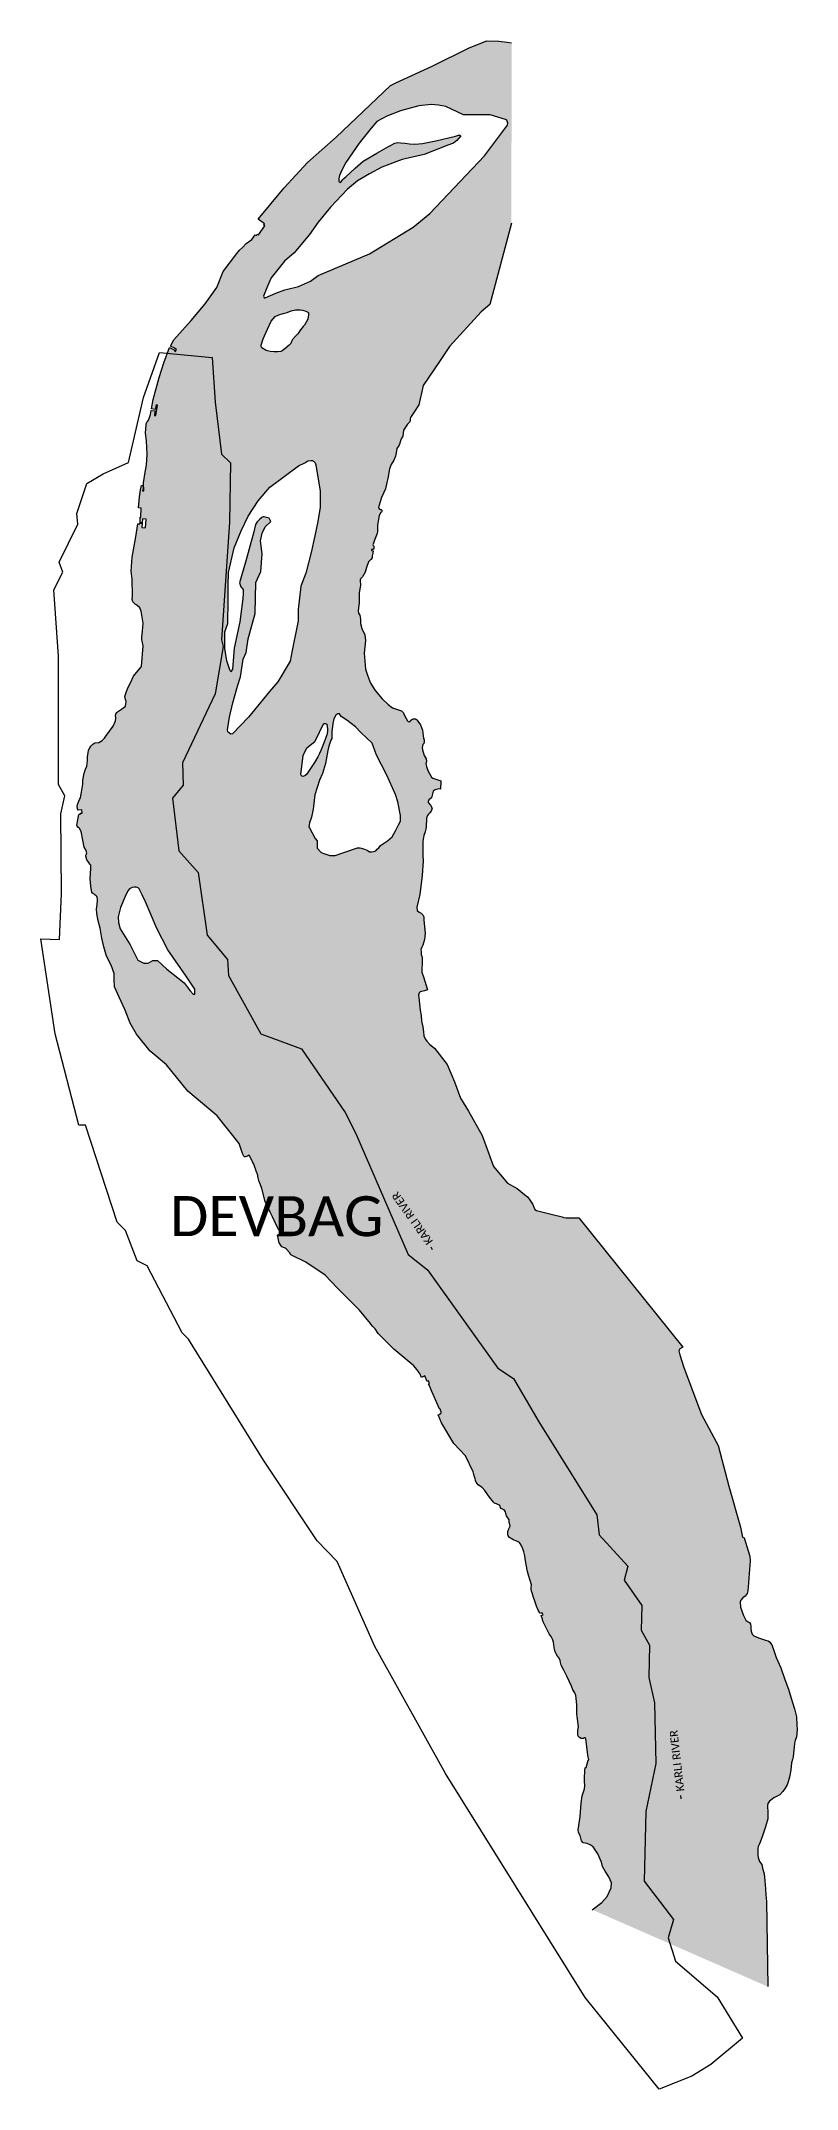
# Model space of a CAD drawing. Header units: metres. Extents: x 338314 to 340205, y 1765587 to 1770706.
import ezdxf

# ---------------------------------------------------------------- set-up
doc = ezdxf.new("R2010")
doc.units = ezdxf.units.M
doc.header["$MEASUREMENT"] = 0
for name, color, linetype in [('ARROW', 7, 'Continuous'), ('RIVER', 4, 'Continuous'), ('RIVER TEXT', 7, 'Continuous'), ('village', 3, 'Continuous'), ('VILLAGE NAME', 250, 'Continuous')]:
    doc.layers.add(name, color=color, linetype=linetype)
doc.styles.get("Standard").update_dxf_attribs({"font": 'simplex.shx'})
doc.dimstyles.get("Standard").update_dxf_attribs({"dimtxt": 0.18, "dimasz": 0.18, "dimexe": 0.18, "dimexo": 0.0625, "dimgap": 0.09, "dimtad": 0, "dimtih": 1, "dimtoh": 1, "dimdec": 4, "dimzin": 0, "dimdsep": 46, "dimtxsty": 'Standard', "dimcen": 0.09, "dimadec": 0, "dimazin": 0, "dimtfac": 1, "dimtdec": 4, "dimtofl": 0, "dimtmove": 0, "dimatfit": 3, "dimfxl": 1, "dimtolj": 1, "dimtzin": 0, "dimarcsym": 0})

msp = doc.modelspace()

# ---------------------------------------------------------------- hatches: boundary and pattern name
at = {"layer": 'RIVER'}
h = msp.add_hatch(dxfattribs=at)
h.set_pattern_fill('DASH', color=256, scale=40)
h.paths.add_polyline_path([(339258.7, 1768314.8), (339258.4, 1768321.4), (339259.6, 1768326.5), (339262.7, 1768329), (339273.4, 1768332.1), (339280.8, 1768334.3), (339270.5, 1768367.2), (339266.9, 1768378.3), (339266.5, 1768381.4), (339267.4, 1768405.8), (339267.4, 1768408.4), (339267, 1768416.1), (339265.1, 1768422.7), (339264.7, 1768430.3), (339264.4, 1768435), (339266.5, 1768441), (339269, 1768445.7), (339273.2, 1768459.9), (339274.9, 1768476.4), (339271.8, 1768508.1), (339271.7, 1768517.1), (339269.4, 1768521.5), (339265.1, 1768525.6), (339259.9, 1768528.2), (339254.7, 1768533), (339254.1, 1768541.4), (339261.4, 1768572.8), (339267.5, 1768620), (339269.7, 1768657.2), (339269, 1768670.8), (339269, 1768705.5), (339271.4, 1768720.5), (339275.1, 1768729.1), (339277, 1768741.1), (339278.5, 1768763.2), (339280.5, 1768770.5), (339283.2, 1768773.7), (339286.5, 1768776.4), (339289.9, 1768781.3), (339292.3, 1768788.2), (339288.6, 1768796), (339282.1, 1768802.9), (339282.1, 1768804.8), (339283.9, 1768809.7), (339287.5, 1768811.8), (339290.5, 1768814.6), (339294.9, 1768831.2), (339299.8, 1768834.2), (339305.6, 1768836.1), (339309.5, 1768836.4), (339313.6, 1768835.8), (339313.7, 1768856.8), (339293.9, 1768863.8), (339290.3, 1768866), (339286.7, 1768873.2), (339281.7, 1768883), (339278.2, 1768892.4), (339276.4, 1768899.3), (339277.9, 1768905.5), (339277.3, 1768911.7), (339272.1, 1768919.8), (339267.9, 1768934.1), (339267.6, 1768939.7), (339268.5, 1768946.2), (339271.8, 1768950), (339272.3, 1768954.2), (339272.2, 1768959.1), (339270.9, 1768963.8), (339268.4, 1768983.2), (339263.1, 1768996.9), (339256.7, 1769005.7), (339255.1, 1769008.3), (339252.8, 1769010.2), (339250.3, 1769011.7), (339247.5, 1769011.7), (339245, 1769011.5), (339241.7, 1769009.7), (339238.5, 1769007.2), (339236.9, 1769004.7), (339234.7, 1769004.5), (339232.1, 1769005.4), (339230.4, 1769007), (339222.7, 1769021.7), (339220.4, 1769026.7), (339215.8, 1769031.5), (339208.3, 1769034.4), (339193.4, 1769039.5), (339182.2, 1769047.2), (339167, 1769061.7), (339149.5, 1769082.8), (339138.1, 1769101), (339130.7, 1769120.9), (339125.9, 1769136.3), (339122.5, 1769175.9), (339126, 1769207.3), (339123.9, 1769221.8), (339116.9, 1769237.8), (339113.5, 1769250), (339113.5, 1769260.3), (339112.7, 1769265.6), (339111.4, 1769270.7), (339108.5, 1769276), (339107, 1769282), (339110, 1769302.8), (339109.8, 1769326.3), (339112.4, 1769341.1), (339113.3, 1769346.2), (339113.5, 1769350.3), (339112.5, 1769353.3), (339111.9, 1769358.8), (339113.2, 1769361.6), (339118.5, 1769366.4), (339125.1, 1769378.1), (339128.2, 1769389.8), (339133.5, 1769404), (339139.4, 1769410.3), (339142, 1769414.3), (339142.5, 1769418.9), (339144.3, 1769425.7), (339144.9, 1769431.9), (339140.5, 1769432.5), (339140.8, 1769435.2), (339145.8, 1769434.7), (339146.8, 1769437.9), (339146.9, 1769441.7), (339146.2, 1769443.6), (339143.9, 1769446), (339144.5, 1769448.7), (339148.2, 1769458), (339153.1, 1769470.8), (339155.1, 1769475.8), (339155.6, 1769479.6), (339155.4, 1769483.3), (339155.4, 1769496.2), (339159.6, 1769520), (339163.6, 1769527.1), (339165.7, 1769528.5), (339166.5, 1769530.2), (339166.9, 1769531.7), (339166.6, 1769533.4), (339165.1, 1769534.9), (339160.9, 1769535.5), (339158.2, 1769539.4), (339158.7, 1769543.4), (339165.7, 1769565.2), (339175.8, 1769586.9), (339178.9, 1769602.6), (339181.5, 1769612.3), (339185.3, 1769636.6), (339189.9, 1769647.7), (339196.9, 1769658.5), (339200.7, 1769668), (339202.4, 1769676.7), (339204.3, 1769687.6), (339209.5, 1769695.8), (339215.1, 1769712), (339218.6, 1769718.6), (339220.8, 1769733.2), (339224.1, 1769738.4), (339230.6, 1769748.2), (339234.2, 1769751.7), (339236.4, 1769754), (339237.2, 1769757.9), (339237.2, 1769764.3), (339239.5, 1769767.7), (339247.8, 1769780.1), (339259.4, 1769796.6), (339270.2, 1769844.7), (339310.7, 1769905.2), (339335.6, 1769942.1), (339414.6, 1770028.9), (339436.6, 1770047.4), (339490.4, 1770251), (339491.1, 1770701.6), (339480.2, 1770703.1), (339458.9, 1770705.4), (339428.7, 1770706.2), (339385, 1770689.3), (339292, 1770643.3), (339201.2, 1770601.7), (339188, 1770595), (339052.4, 1770465.6), (338980.6, 1770402.5), (338922.6, 1770339.2), (338857.5, 1770260.6), (338872.8, 1770249.4), (338870.8, 1770246.3), (338873.6, 1770244), (338858.5, 1770221.3), (338855, 1770223.3), (338853.2, 1770220), (338849.9, 1770221.8), (338841.1, 1770210), (338827.7, 1770200), (338817.9, 1770190.3), (338810.6, 1770182.9), (338804.2, 1770174.9), (338770.1, 1770129.5), (338754.2, 1770090.2), (338725.2, 1770048.7), (338689.8, 1770007.2), (338646.7, 1769959), (338638.3, 1769943.6), (338649.3, 1769937.9), (338649, 1769937.2), (338653.1, 1769935), (338650.4, 1769929.8), (338648.2, 1769930.9), (338649, 1769932.9), (338635.3, 1769940.3), (338621.1, 1769901.6), (338609.5, 1769864.6), (338594.6, 1769809.6), (338590.6, 1769786.3), (338600.2, 1769785.1), (338602.2, 1769796.4), (338605.8, 1769795.8), (338601.6, 1769769.7), (338598, 1769769.9), (338598.5, 1769773.6), (338599.7, 1769781.6), (338589.9, 1769782.7), (338588.3, 1769772.4), (338585.7, 1769764.9), (338583.2, 1769758.7), (338580.4, 1769754.7), (338579.1, 1769753.2), (338578, 1769751.2), (338577.7, 1769749.1), (338577.7, 1769746.8), (338576, 1769725.8), (338577.8, 1769707), (338579.8, 1769673.4), (338577.8, 1769645.5), (338575, 1769628.5), (338570.8, 1769601.3), (338571.4, 1769581.7), (338568.2, 1769581.4), (338568, 1769583), (338569.6, 1769583.2), (338569.4, 1769595), (338565.9, 1769594.9), (338562.8, 1769584.1), (338560.9, 1769566.4), (338558.4, 1769538.8), (338564.7, 1769538.7), (338564.1, 1769516.1), (338562.4, 1769516.1), (338562, 1769501.9), (338567.2, 1769501.4), (338568, 1769511.4), (338576.9, 1769510.7), (338575.3, 1769489.6), (338566.2, 1769490.4), (338567, 1769500.6), (338561.7, 1769501), (338561.6, 1769499.2), (338556.8, 1769499.2), (338551.4, 1769467), (338542.4, 1769415.8), (338539.6, 1769380.8), (338542, 1769360.6), (338543.5, 1769319), (338542.2, 1769310.1), (338544, 1769303.9), (338550.4, 1769297.6), (338552.1, 1769296.4), (338554.9, 1769295.2), (338561.6, 1769289.2), (338564.9, 1769281.2), (338569.7, 1769250.9), (338567.8, 1769230.7), (338566.1, 1769215.6), (338566.1, 1769209.2), (338567, 1769205.7), (338569.4, 1769194.6), (338565.3, 1769142.8), (338545.3, 1769118.8), (338538.3, 1769101.8), (338531.4, 1769088.9), (338526.7, 1769074.9), (338525.5, 1769072.2), (338524.3, 1769067.3), (338525.2, 1769059.9), (338527, 1769055), (338526.4, 1769048.5), (338524.5, 1769042.6), (338516, 1769035.9), (338506, 1769029.4), (338503.6, 1769027.5), (338501.1, 1769023.5), (338500.6, 1769020.2), (338501.4, 1769014.3), (338500.8, 1769006.8), (338494.6, 1768993.8), (338476.6, 1768968.3), (338472.9, 1768963.2), (338467, 1768957.8), (338459, 1768953), (338449, 1768951.4), (338443.8, 1768948.4), (338439.2, 1768943.8), (338436.1, 1768939.6), (338433.5, 1768933.3), (338431.9, 1768926.5), (338430.9, 1768917.2), (338430.9, 1768906.4), (338429, 1768893.4), (338425.5, 1768886.2), (338421.9, 1768875.7), (338418.9, 1768858.5), (338418.9, 1768848.6), (338415.7, 1768828.3), (338414.3, 1768819.6), (338412.8, 1768814.1), (338410.9, 1768810.1), (338405.9, 1768798), (338404.6, 1768791.6), (338405.5, 1768787.3), (338406.3, 1768783.5), (338416.3, 1768784.5), (338417.1, 1768776.1), (338412.6, 1768775.8), (338412.8, 1768773.2), (338408.8, 1768773), (338408.2, 1768768.4), (338406.1, 1768759.3), (338404.1, 1768745.9), (338405, 1768743.2), (338406.6, 1768741.1), (338410.6, 1768737.5), (338414.5, 1768730), (338418.8, 1768708.4), (338422.4, 1768691.2), (338426.1, 1768684.5), (338428.1, 1768679.6), (338429.3, 1768676.4), (338428.3, 1768674.3), (338427, 1768672.7), (338426.4, 1768670.8), (338426.3, 1768668.6), (338429.1, 1768659.5), (338434.3, 1768652.3), (338436.8, 1768648.3), (338438.7, 1768645.6), (338439.2, 1768642), (338439.1, 1768637.3), (338437.6, 1768611.5), (338439.1, 1768593.7), (338440.8, 1768582.3), (338441.5, 1768578.8), (338443.2, 1768576.4), (338446.4, 1768574), (338450, 1768571.2), (338454, 1768568.3), (338455, 1768564.9), (338455.7, 1768561.7), (338455.6, 1768557), (338454.9, 1768547.4), (338453.1, 1768536.1), (338453.6, 1768525.9), (338456.3, 1768510.1), (338461.9, 1768488.7), (338466.2, 1768463.2), (338471.1, 1768441.6), (338478.2, 1768418.3), (338489.4, 1768395.9), (338497.2, 1768374.9), (338497.5, 1768359.8), (338498.4, 1768341.9), (338509.6, 1768316), (338524.6, 1768283.4), (338536.9, 1768251), (338553.2, 1768223.6), (338587.6, 1768180.7), (338627.9, 1768146.5), (338681.3, 1768081.2), (338755.1, 1768019.6), (338809.4, 1767950.2), (338818.4, 1767925.6), (338821.2, 1767918.7), (338823, 1767917.2), (338824.1, 1767917), (338825.1, 1767917.2), (338830.6, 1767918.5), (338834.7, 1767921), (338840.7, 1767910), (338843.4, 1767904.4), (338845.4, 1767900.2), (338847.1, 1767896), (338848.1, 1767893.2), (338849.1, 1767890.7), (338851.4, 1767884.6), (338853.5, 1767878.9), (338854.6, 1767875.3), (338856.1, 1767870.5), (338856.6, 1767868.3), (338857.4, 1767864.7), (338858.7, 1767857.8), (338859.6, 1767854.8), (338860.3, 1767853.2), (338866.3, 1767837.8), (338874.9, 1767805.5), (338888.1, 1767776.8), (338893, 1767766.6), (338905.3, 1767739.9), (338909.1, 1767733.3), (338912.4, 1767730.7), (338912.6, 1767726.4), (338905.6, 1767720.8), (338910.1, 1767701.8), (338916.5, 1767691.7), (338924.5, 1767689.1), (338927.2, 1767687.2), (338935.7, 1767677.5), (338939.2, 1767671.7), (338976.7, 1767653.4), (339024.8, 1767621.1), (339055, 1767589.1), (339110.9, 1767533.5), (339139.7, 1767498.2), (339144, 1767493.1), (339149.5, 1767486.9), (339157.4, 1767475.7), (339196.5, 1767435.8), (339246.3, 1767394.9), (339253.8, 1767385.7), (339261.4, 1767375.4), (339266.1, 1767365.2), (339273.8, 1767369.2), (339280, 1767355.7), (339282.8, 1767356.8), (339286, 1767349.7), (339283.5, 1767348.3), (339286.3, 1767342.7), (339291.8, 1767330.5), (339310.7, 1767287.1), (339311.9, 1767287.5), (339315.8, 1767276.8), (339312.5, 1767275.6), (339313, 1767273.9), (339307.5, 1767272.1), (339315.3, 1767252.3), (339346.7, 1767200.7), (339376, 1767169.6), (339394.8, 1767129.6), (339396.8, 1767123.2), (339398.5, 1767116.9), (339399.7, 1767112.6), (339400.8, 1767107.9), (339402.2, 1767103.5), (339404.5, 1767100), (339407.3, 1767097.1), (339410.9, 1767094.5), (339417.5, 1767090.2), (339424.3, 1767082.8), (339431.4, 1767071.9), (339438.4, 1767062.7), (339442.3, 1767058), (339445.9, 1767053.9), (339447.8, 1767051.1), (339450.1, 1767050), (339452.9, 1767049.5), (339456.7, 1767047.9), (339460.9, 1767046.5), (339462.6, 1767043.8), (339463.6, 1767040.6), (339464.2, 1767037.9), (339466.2, 1767036.7), (339471.7, 1767034.6), (339474.3, 1767032.3), (339475.7, 1767029.7), (339476.3, 1767025.1), (339478.2, 1767019.5), (339481.8, 1767014.7), (339484.7, 1767009.2), (339485.1, 1767003.9), (339486.2, 1766998.1), (339487, 1766993.8), (339483.8, 1766987.1), (339481.4, 1766980.7), (339481.6, 1766973.8), (339482.5, 1766969.8), (339485.6, 1766965.8), (339488.4, 1766963.7), (339491.3, 1766961.8), (339495.2, 1766959.8), (339504.1, 1766956.1), (339510.8, 1766952.9), (339514.6, 1766946.2), (339518.9, 1766937.3), (339521.9, 1766929.5), (339523.8, 1766919.7), (339524.9, 1766912.1), (339527, 1766898.3), (339530.7, 1766880.4), (339533, 1766871), (339537, 1766857.7), (339540.9, 1766846), (339539.7, 1766842), (339539.5, 1766836.8), (339540.3, 1766831), (339542.2, 1766827.5), (339545.3, 1766815.3), (339549.1, 1766806.1), (339553.3, 1766793.5), (339557.5, 1766783.5), (339562.6, 1766775.5), (339567.3, 1766777.4), (339569.6, 1766772), (339567.2, 1766771.2), (339564.5, 1766770.2), (339568.1, 1766761.1), (339568.1, 1766759.6), (339569.5, 1766754.6), (339576.4, 1766741.5), (339585.2, 1766724.7), (339590.3, 1766718.2), (339593.6, 1766711.5), (339595.9, 1766703.9), (339597.4, 1766690.7), (339598.3, 1766685.2), (339599.9, 1766679.8), (339602.3, 1766674.5), (339605.8, 1766669.1), (339610, 1766663.7), (339612.4, 1766658.3), (339613, 1766653.2), (339615.2, 1766645.9), (339622.1, 1766631.9), (339628.7, 1766618.8), (339640.4, 1766593.4), (339643.9, 1766584.9), (339649.1, 1766576.9), (339651.5, 1766570.8), (339652.7, 1766563.5), (339653.7, 1766546.7), (339654.3, 1766524.4), (339655.1, 1766517.8), (339658, 1766491.9), (339657.8, 1766487.6), (339656.9, 1766483.7), (339656.2, 1766476), (339656.2, 1766473), (339657.7, 1766469.2), (339660.6, 1766465.7), (339664.8, 1766463.3), (339671.6, 1766463.1), (339673, 1766464.7), (339675.5, 1766464.7), (339676.8, 1766463.3), (339681.5, 1766421.2), (339683.9, 1766409.7), (339682, 1766408.7), (339677.2, 1766390.2), (339674.5, 1766389.4), (339674.1, 1766383.8), (339673.3, 1766362.2), (339673.6, 1766357.3), (339674.3, 1766344.9), (339673.4, 1766337), (339671.5, 1766331.8), (339669.5, 1766327.4), (339667, 1766319.3), (339665.3, 1766301.1), (339662.6, 1766268.1), (339658.7, 1766245.8), (339657.1, 1766234.6), (339658.6, 1766227.9), (339662.2, 1766220.9), (339665.9, 1766207.3), (339670.3, 1766202.6), (339674.5, 1766201.4), (339679.9, 1766200.4), (339687, 1766197.6), (339695.3, 1766191.8), (339706.4, 1766174.8), (339715.8, 1766153.6), (339718.5, 1766143.3), (339724.9, 1766131.6), (339733.8, 1766117.3), (339740.9, 1766102.5), (339739.8, 1766090), (339729.5, 1766068.3), (339716.7, 1766053.2), (339692.8, 1766035), (340131.5, 1765842.8), (340127.9, 1766055.4), (340126.5, 1766072.2), (340125.9, 1766087.3), (340124.2, 1766106.9), (340122.8, 1766124.6), (340118.3, 1766138.6), (340116.2, 1766147.9), (340111.1, 1766155.4), (340107.5, 1766165.5), (340107, 1766171.7), (340106.5, 1766179.5), (340106.8, 1766188.1), (340107.5, 1766193.1), (340111, 1766199.9), (340117.8, 1766217.5), (340125.4, 1766242.3), (340131.7, 1766262.6), (340131.6, 1766278.4), (340131.1, 1766294.9), (340131.9, 1766300.3), (340135.5, 1766306), (340142.3, 1766311.4), (340146.7, 1766314.9), (340161.3, 1766322.4), (340168.9, 1766330.3), (340175.1, 1766338.7), (340180.3, 1766347.3), (340182.3, 1766354.3), (340185.5, 1766366.5), (340188.9, 1766384), (340190.6, 1766402.4), (340192.9, 1766410.7), (340194.7, 1766416.9), (340196.1, 1766426.4), (340197.4, 1766441.1), (340198.1, 1766451), (340199.7, 1766458.2), (340202.9, 1766467.5), (340204.3, 1766474.9), (340204.7, 1766485.4), (340204.1, 1766497.3), (340203.5, 1766517.5), (340198.6, 1766537.2), (340192.5, 1766555.7), (340183.4, 1766586.3), (340174.4, 1766610.2), (340163.7, 1766640), (340152.7, 1766665.5), (340146.8, 1766683.3), (340142, 1766697.5), (340136, 1766704.9), (340132.1, 1766706.8), (340125.7, 1766708.5), (340115.8, 1766711.9), (340108.3, 1766714.3), (340096.9, 1766719.5), (340092.3, 1766724.2), (340089.6, 1766730.9), (340089, 1766737.5), (340089.3, 1766743.4), (340087.9, 1766749.2), (340085.5, 1766753), (340080.7, 1766755.8), (340076.2, 1766758.9), (340070.5, 1766770.5), (340063.6, 1766791.5), (340062.3, 1766805), (340064.4, 1766808.9), (340069.2, 1766814.6), (340075.3, 1766819.1), (340079.8, 1766825.7), (340081.7, 1766832.2), (340083, 1766851.7), (340084.8, 1766875.3), (340086.1, 1766885.4), (340087, 1766895.6), (340087.8, 1766907.4), (340086.8, 1766918.8), (340079.1, 1766942.9), (340072.1, 1766964.2), (340068.5, 1766966.6), (340062.9, 1766991.3), (340034.4, 1767093.9), (340007.3, 1767195.5), (339966.1, 1767272.6), (339921.9, 1767390.7), (339911.2, 1767421.6), (339909.1, 1767431.8), (339912, 1767437), (339919.2, 1767441.3), (339659.1, 1767764.2), (339627.4, 1767764.5), (339621.4, 1767765.3), (339617.6, 1767766.7), (339614.1, 1767767.8), (339596.4, 1767771.8), (339563.6, 1767780.5), (339553.6, 1767782.7), (339549.2, 1767785.3), (339546.8, 1767791.3), (339544, 1767797.6), (339536, 1767810.3), (339530.5, 1767816.8), (339523.4, 1767823), (339513.9, 1767830), (339504.7, 1767837.7), (339480.7, 1767851.1), (339445.7, 1767892.8), (339417.2, 1767970.3), (339383.2, 1768030.9), (339363.4, 1768063.3), (339347.9, 1768104.7), (339329.9, 1768147.7), (339298.3, 1768188.6), (339286.8, 1768197.7), (339279.2, 1768206.4), (339274.9, 1768212), (339271.8, 1768219.1), (339270.3, 1768229), (339268.9, 1768242), (339266.1, 1768256.4), (339264.9, 1768270.4), (339262.7, 1768283.8)])
h.paths.add_polyline_path([(339050, 1768669.8), (339036.4, 1768669.8), (339023.7, 1768674.3), (339015, 1768677.3), (339004.7, 1768688.5), (339004.7, 1768706.8), (339000.1, 1768713), (338985.8, 1768739.2), (338984.4, 1768741.6), (338985.8, 1768752.2), (338990.8, 1768765.9), (338994.8, 1768785.9), (338998.9, 1768821.7), (339010.8, 1768858.8), (339017.9, 1768874.9), (339026, 1768900.5), (339031.2, 1768932.7), (339034.3, 1768943.6), (339038.6, 1768958.6), (339041.1, 1768962.7), (339041.1, 1768967.7), (339041.1, 1768979.5), (339044.4, 1768999.7), (339046.9, 1769011.7), (339051.2, 1769021.3), (339056.3, 1769024), (339060.4, 1769024), (339064.6, 1769017.3), (339079.3, 1769008.4), (339100.5, 1768991.9), (339114.3, 1768978), (339142.7, 1768950.8), (339153.1, 1768920.8), (339178, 1768872.7), (339200.9, 1768822.3), (339206.5, 1768803.9), (339213, 1768770.5), (339213, 1768756.1), (339208, 1768747.1), (339200.7, 1768731.7), (339192.1, 1768716.4), (339180.5, 1768707.1), (339163.5, 1768695.1), (339158.9, 1768689.5), (339155.1, 1768685.6), (339151.7, 1768682.1), (339146.4, 1768680.5), (339140.5, 1768679.4), (339135.4, 1768679.4), (339129.7, 1768683.5), (339120.8, 1768686.9), (339111.1, 1768689), (339105.8, 1768689), (339095.9, 1768685.7), (339083.6, 1768681.6), (339066.9, 1768675.8)], flags=16)
h.paths.add_polyline_path([(338698.8, 1768323.9), (338695.2, 1768323.9), (338687.7, 1768332.1), (338672.2, 1768351.8), (338656.8, 1768364.2), (338628.6, 1768385.9), (338605.9, 1768407.6), (338593.6, 1768407.6), (338582.3, 1768401.4), (338571.4, 1768401.4), (338556.4, 1768408.6), (338537.1, 1768446.9), (338512.1, 1768486.5), (338508.3, 1768502.9), (338507.4, 1768516.9), (338512.8, 1768540.3), (338524.4, 1768567.5), (338531.8, 1768581.8), (338535.4, 1768586.6), (338538.7, 1768588.8), (338541.9, 1768590.1), (338548.2, 1768591.2), (338552.6, 1768590.8), (338556.9, 1768589.7), (338560, 1768586.9), (338567.3, 1768572.2), (338575.7, 1768554.3), (338603.7, 1768487.4), (338631.3, 1768434.6), (338677.4, 1768368.3), (338698.8, 1768336.4)], flags=16)
h.paths.add_polyline_path([(338971.2, 1768868.1), (338968.7, 1768867.7), (338965.8, 1768869.5), (338963.9, 1768872.5), (338970.1, 1768919.9), (338978.9, 1768939.6), (338999.2, 1768955.4), (339007.8, 1768972.4), (339014.4, 1768985.7), (339019.8, 1768997.1), (339021.7, 1768999.9), (339026.5, 1769000), (339028.7, 1768998.1), (339030, 1768992.4), (339030.4, 1768986.5), (339030.3, 1768980.4), (339028.7, 1768971.4), (339022.5, 1768953.6), (339014, 1768932.7), (339010.2, 1768923.3), (339006.7, 1768916.5), (338997.9, 1768902.5), (338978.3, 1768872.7), (338974.9, 1768869.8)], flags=16)
h.paths.add_polyline_path([(338793.2, 1768973.9), (338789, 1768973.2), (338785.7, 1768975.9), (338781.7, 1768979.2), (338780.3, 1768984), (338785.4, 1769016.1), (338793.6, 1769051.6), (338805.4, 1769093.4), (338813.1, 1769116.7), (338819.4, 1769161.2), (338827.2, 1769177.7), (338832.4, 1769211.6), (338850, 1769275.3), (338851.3, 1769352.3), (338864.1, 1769380.3), (338866.9, 1769424.4), (338863, 1769456.5), (338867.4, 1769475.9), (338875, 1769491.4), (338888.6, 1769505), (338884.7, 1769513), (338877.9, 1769515.2), (338872.6, 1769516.3), (338869.5, 1769516.5), (338866.4, 1769515.2), (338861.1, 1769510.5), (338855.2, 1769504.1), (338850.4, 1769497.2), (338846.4, 1769479.1), (338835, 1769436.3), (338827.7, 1769409.5), (338814.2, 1769363.2), (338810.5, 1769351.8), (338814.2, 1769341.5), (338819.7, 1769334.8), (338819.7, 1769326), (338819, 1769312.5), (338811.6, 1769254.2), (338797.1, 1769188.3), (338792.8, 1769135.9), (338789.1, 1769129.4), (338786.7, 1769134.4), (338778.6, 1769156.4), (338773.6, 1769187.7), (338773.6, 1769202.5), (338773.8, 1769229.3), (338781.7, 1769250), (338781.7, 1769263.8), (338782.3, 1769295.4), (338782.3, 1769343.5), (338783.2, 1769377.8), (338797.6, 1769439.2), (338814.9, 1769482), (338832.4, 1769518), (338857.1, 1769556.9), (338886.1, 1769591.1), (338958.4, 1769644.1), (338974.4, 1769651.5), (338981.9, 1769656.4), (338988.6, 1769657.8), (338992.4, 1769657.4), (338995.8, 1769655.9), (338999.7, 1769651.7), (339001.9, 1769646.8), (339012.6, 1769580.8), (339012.6, 1769541.1), (339006.3, 1769505.4), (338999.2, 1769469), (338989.5, 1769427.8), (338976.8, 1769375.7), (338963.9, 1769343.3), (338957.2, 1769285), (338957.2, 1769256.5), (338942.5, 1769182.8), (338937, 1769155.6), (338906.8, 1769104.4), (338885.8, 1769080.3), (338833.5, 1769016.1)], flags=16)
h.paths.add_polyline_path([(338905.4, 1769929.1), (338897, 1769929.1), (338887, 1769930.3), (338877.4, 1769932.7), (338866.7, 1769939), (338864.9, 1769942.5), (338864.4, 1769945.9), (338869.5, 1769961.3), (338880.4, 1769985.7), (338890.2, 1770006.1), (338899.6, 1770017.8), (338909.3, 1770021.8), (338919.6, 1770025), (338929.5, 1770027.3), (338939.7, 1770031.4), (338950.9, 1770034), (338962.1, 1770034), (338968.3, 1770033.3), (338974.1, 1770031.8), (338978.2, 1770030.3), (338981.7, 1770028.5), (338983, 1770026.3), (338983, 1770021.7), (338981.3, 1770011.1), (338973.1, 1769995.6), (338970.2, 1769992.3), (338963.2, 1769983.7), (338956.3, 1769974.5), (338950.6, 1769968.6), (338943.5, 1769959.7), (338941, 1769955.3), (338938.6, 1769950.1), (338935.2, 1769946.1), (338924.1, 1769936.9), (338920.7, 1769934.2), (338917.2, 1769931.5), (338914.2, 1769930.3)], flags=16)
h.paths.add_polyline_path([(338875.2, 1770064.1), (338872.4, 1770064.1), (338871.4, 1770065.8), (338870.4, 1770068.5), (338880.8, 1770093.4), (338889.6, 1770114.2), (338923.4, 1770155.5), (338947.3, 1770176.3), (338985.9, 1770222.7), (339007.4, 1770253.6), (339038.5, 1770290.9), (339080.3, 1770335.4), (339105.4, 1770356.7), (339136, 1770373.8), (339166.2, 1770390.8), (339217.4, 1770410), (339272, 1770422.5), (339331.7, 1770445.6), (339345.5, 1770450.6), (339353.8, 1770457.3), (339364.3, 1770468.8), (339361.3, 1770470.6), (339358.1, 1770470.3), (339350.3, 1770468.4), (339301.7, 1770456.7), (339267.8, 1770449.8), (339249.3, 1770448.3), (339236, 1770448.9), (339225, 1770451.1), (339213.2, 1770451.8), (339206, 1770452.7), (339198.8, 1770450.4), (339183.5, 1770442.3), (339154.3, 1770425.5), (339119.5, 1770405.5), (339100.1, 1770388.4), (339076.8, 1770366.4), (339071.6, 1770362.4), (339069.1, 1770359.7), (339066.2, 1770356.4), (339064.6, 1770353.9), (339062.2, 1770351.8), (339060.2, 1770354.1), (339059.3, 1770356.5), (339058.9, 1770359.2), (339058.6, 1770362.6), (339060.4, 1770369.8), (339065.8, 1770381.9), (339076.7, 1770402.2), (339110.2, 1770450.3), (339139.7, 1770487.9), (339153.6, 1770504.5), (339179.1, 1770517.8), (339213.5, 1770531.5), (339258.9, 1770544), (339290.1, 1770547.5), (339308.2, 1770545.9), (339326.8, 1770542.3), (339370.6, 1770521.8), (339437.7, 1770521.8), (339476.1, 1770509.9), (339479.2, 1770508.6), (339481.5, 1770500.6), (339480.7, 1770496.1), (339476, 1770488.9), (339423.4, 1770419.3), (339286.2, 1770275.3), (339244.9, 1770241), (339135.3, 1770174.4), (339007.6, 1770120.3), (338988.1, 1770105.6), (338958, 1770092.1), (338923.7, 1770083.8), (338901.2, 1770075.8)], flags=16)
h.paths.add_polyline_path([(339936.9, 1766327), (339918.3, 1766491.4), (339870.1, 1766485.9), (339888.7, 1766321.5)], flags=24)
h.paths.add_polyline_path([(339309.9, 1767708.7), (339214.2, 1767843.6), (339174.7, 1767815.5), (339270.4, 1767680.6)], flags=24)

# ---------------------------------------------------------------- linework, layer by layer
for points in [[(339692.8, 1766035), (339692.8, 1766035), (339716.7, 1766053.2), (339729.5, 1766068.3), (339739.8, 1766090), (339740.9, 1766102.5), (339733.8, 1766117.3), (339724.9, 1766131.6), (339718.5, 1766143.3), (339715.8, 1766153.6), (339706.4, 1766174.8), (339695.3, 1766191.8), (339687, 1766197.6), (339679.9, 1766200.4), (339674.5, 1766201.4), (339670.3, 1766202.6), (339665.9, 1766207.3), (339662.2, 1766220.9), (339658.6, 1766227.9), (339657.1, 1766234.6), (339658.7, 1766245.8), (339662.6, 1766268.1), (339665.3, 1766301.1), (339667, 1766319.3), (339669.5, 1766327.4), (339671.5, 1766331.8), (339673.4, 1766337), (339674.3, 1766344.9), (339673.6, 1766357.3), (339673.3, 1766362.2), (339674.1, 1766383.8), (339674.5, 1766389.4), (339677.2, 1766390.2), (339682, 1766408.7), (339683.9, 1766409.7), (339681.5, 1766421.2), (339676.8, 1766463.3), (339676, 1766464.2), (339674.9, 1766464.7), (339673.6, 1766464.7), (339672.6, 1766464.3), (339671.6, 1766463.1), (339664.8, 1766463.3), (339660.6, 1766465.7), (339657.7, 1766469.2), (339656.2, 1766473), (339656.2, 1766476), (339656.9, 1766483.7), (339657.8, 1766487.6), (339658, 1766491.9), (339655.1, 1766517.8), (339654.3, 1766524.4), (339653.7, 1766546.7), (339652.7, 1766563.5), (339651.5, 1766570.8), (339649.1, 1766576.9), (339643.9, 1766584.9), (339640.4, 1766593.4), (339628.7, 1766618.8), (339622.1, 1766631.9), (339615.2, 1766645.9), (339613, 1766653.2), (339612.4, 1766658.3), (339610, 1766663.7), (339605.8, 1766669.1), (339602.3, 1766674.5), (339599.9, 1766679.8), (339598.3, 1766685.2), (339597.4, 1766690.7), (339595.9, 1766703.9), (339593.6, 1766711.5), (339590.3, 1766718.2), (339585.2, 1766724.7), (339576.4, 1766741.5), (339569.5, 1766754.6), (339568.1, 1766759.6), (339568.1, 1766761.1), (339564.5, 1766770.2), (339567.2, 1766771.2), (339569.6, 1766772), (339567.3, 1766777.4), (339562.3, 1766775.4), (339561.4, 1766777.4), (339557.5, 1766783.5), (339553.3, 1766793.5), (339549.1, 1766806.1), (339545.3, 1766815.3), (339542.2, 1766827.5), (339540.3, 1766831), (339539.5, 1766836.8), (339539.7, 1766842), (339540.7, 1766845.4), (339540.6, 1766847), (339537, 1766857.7), (339533, 1766871), (339530.7, 1766880.4), (339527, 1766898.3), (339524.9, 1766912.1), (339523.8, 1766919.7), (339521.9, 1766929.5), (339518.9, 1766937.3), (339514.6, 1766946.2), (339510.8, 1766952.9), (339504.1, 1766956.1), (339495.2, 1766959.8), (339491.3, 1766961.8), (339488.4, 1766963.7), (339485.6, 1766965.8), (339482.5, 1766969.8), (339481.6, 1766973.8), (339481.4, 1766980.7), (339483.8, 1766987.1), (339487, 1766993.8), (339486.2, 1766998.1), (339485.1, 1767003.9), (339484.7, 1767009.2), (339481.8, 1767014.7), (339478.2, 1767019.5), (339476.3, 1767025.1), (339475.7, 1767029.7), (339474.3, 1767032.3), (339472.1, 1767034.3), (339469.8, 1767035.4), (339466.2, 1767036.7), (339464.2, 1767037.9), (339463.6, 1767040.6), (339462.6, 1767043.8), (339460.9, 1767046.5), (339456.7, 1767047.9), (339452.9, 1767049.5), (339450.1, 1767050), (339447.8, 1767051.1), (339445.9, 1767053.9), (339442.3, 1767058), (339438.4, 1767062.7), (339431.4, 1767071.9), (339424.3, 1767082.8), (339417.5, 1767090.2), (339410.9, 1767094.5), (339407.3, 1767097.1), (339404.5, 1767100), (339402.2, 1767103.5), (339400.8, 1767107.9), (339399.7, 1767112.6), (339398.5, 1767116.9), (339396.8, 1767123.2), (339394.8, 1767129.6), (339376, 1767169.6), (339346.7, 1767200.7), (339315.3, 1767252.3), (339307.5, 1767272.1), (339313, 1767273.9), (339312.5, 1767275.6), (339315.8, 1767276.8), (339311.9, 1767287.5), (339310.7, 1767287.1), (339291.8, 1767330.5), (339286.3, 1767342.7), (339283.5, 1767348.3), (339286, 1767349.7), (339282.8, 1767356.8), (339280, 1767355.7), (339273.8, 1767369.2), (339266.1, 1767365.2), (339261.4, 1767375.4), (339253.8, 1767385.7), (339246.3, 1767394.9), (339196.5, 1767435.8), (339157.4, 1767475.7), (339149.5, 1767486.9), (339144, 1767493.1), (339138.5, 1767499.6), (339138.2, 1767500), (339110.9, 1767533.5), (339055, 1767589.1), (339024.8, 1767621.1), (338976.7, 1767653.4), (338939.2, 1767671.7), (338935.7, 1767677.5), (338927.2, 1767687.2), (338925.2, 1767688.6), (338923.2, 1767689.5), (338916.5, 1767691.7), (338910.1, 1767701.8), (338905.6, 1767720.8), (338912.6, 1767726.4), (338912.4, 1767730.7), (338909.1, 1767733.3), (338905.3, 1767739.9), (338893, 1767766.6), (338888.1, 1767776.8), (338874.9, 1767805.5), (338866.3, 1767837.8), (338860.3, 1767853.2), (338859.6, 1767854.8), (338858.7, 1767857.8), (338857.4, 1767864.7), (338856.6, 1767868.3), (338856.1, 1767870.5), (338854.6, 1767875.3), (338853.6, 1767878.4), (338852.6, 1767881.3), (338851.4, 1767884.6), (338849.1, 1767890.7), (338848.1, 1767893.2), (338847.1, 1767896), (338845.4, 1767900.2), (338843.4, 1767904.4), (338840.7, 1767910), (338834.7, 1767921), (338830.6, 1767918.5), (338825.1, 1767917.2), (338824.1, 1767917), (338823, 1767917.2), (338821.2, 1767918.7), (338818.4, 1767925.6), (338809.4, 1767950.2), (338755.1, 1768019.6), (338681.3, 1768081.2), (338627.9, 1768146.5), (338587.6, 1768180.7), (338553.2, 1768223.6), (338536.9, 1768251), (338524.6, 1768283.4), (338509.6, 1768316), (338498.4, 1768341.9), (338497.5, 1768359.8), (338497.2, 1768374.9), (338489.4, 1768395.9), (338478.2, 1768418.3), (338471.1, 1768441.6), (338466.2, 1768463.2), (338461.9, 1768488.7), (338456.3, 1768510.1), (338453.6, 1768525.9), (338453.1, 1768536.1), (338454.9, 1768547.4), (338455.6, 1768557), (338455.7, 1768561.7), (338455, 1768564.9), (338454.2, 1768567.5), (338452.3, 1768569.6), (338450, 1768571.2), (338446.4, 1768574), (338443.2, 1768576.4), (338441.5, 1768578.8), (338440.8, 1768582.3), (338439.1, 1768593.7), (338437.6, 1768611.5), (338439.1, 1768637.3), (338439.2, 1768642), (338438.7, 1768645.6), (338436.8, 1768648.3), (338434.3, 1768652.3), (338429.1, 1768659.5), (338426.3, 1768668.6), (338426.4, 1768670.8), (338427, 1768672.7), (338428.3, 1768674.3), (338429.3, 1768676.4), (338428.1, 1768679.6), (338426.1, 1768684.5), (338422.4, 1768691.2), (338418.8, 1768708.4), (338414.5, 1768730), (338410.6, 1768737.5), (338406.6, 1768741.1), (338405, 1768743.2), (338404.1, 1768745.9), (338406.1, 1768759.3), (338408.2, 1768768.4), (338408.8, 1768773), (338412.8, 1768773.2), (338412.6, 1768775.8), (338417.1, 1768776.1), (338416.3, 1768784.5), (338406.3, 1768783.5), (338405.5, 1768787.3), (338404.6, 1768791.6), (338405.9, 1768798), (338410.9, 1768810.1), (338412.8, 1768814.1), (338414.3, 1768819.6), (338415.7, 1768828.3), (338418.9, 1768848.6), (338418.9, 1768858.5), (338421.9, 1768875.7), (338425.5, 1768886.2), (338429, 1768893.4), (338430.9, 1768906.4), (338430.9, 1768917.2), (338431.9, 1768926.5), (338433.5, 1768933.3), (338436.1, 1768939.6), (338439.2, 1768943.8), (338443.8, 1768948.4), (338449, 1768951.4), (338459, 1768953), (338467, 1768957.8), (338472.9, 1768963.2), (338476.6, 1768968.3), (338494.6, 1768993.8), (338500.8, 1769006.8), (338501.4, 1769014.3), (338500.6, 1769020.2), (338501.1, 1769023.5), (338503.6, 1769027.5), (338506, 1769029.4), (338516, 1769035.9), (338524.5, 1769042.6), (338526.4, 1769048.5), (338527, 1769055), (338525.2, 1769059.9), (338524.3, 1769067.3), (338525.5, 1769072.2), (338526.7, 1769074.9), (338531.4, 1769088.9), (338538.3, 1769101.8), (338545.3, 1769118.8), (338565.3, 1769142.8), (338569.4, 1769194.6), (338567, 1769205.7), (338566.1, 1769209.2), (338566.1, 1769215.6), (338567.8, 1769230.7), (338569.7, 1769250.9), (338564.9, 1769281.2), (338561.6, 1769289.2), (338554.9, 1769295.2), (338552.1, 1769296.4), (338550.4, 1769297.6), (338544, 1769303.9), (338542.2, 1769310.1), (338543.5, 1769319), (338542, 1769360.6), (338539.6, 1769380.8), (338542.4, 1769415.8), (338551.4, 1769467), (338556.8, 1769499.2), (338561.6, 1769499.2), (338561.7, 1769501), (338567, 1769500.6), (338566.2, 1769490.4), (338575.3, 1769489.6), (338576.9, 1769510.7), (338568, 1769511.4), (338567.2, 1769501.4), (338562, 1769501.9), (338562.4, 1769516.1), (338564.1, 1769516.1), (338564.7, 1769538.7), (338558.4, 1769538.8), (338560.9, 1769566.4), (338562.8, 1769584.1), (338565.9, 1769594.9), (338569.4, 1769595), (338569.6, 1769583.2), (338568, 1769583), (338568.2, 1769581.4), (338571.4, 1769581.7), (338570.8, 1769601.3), (338575, 1769628.5), (338577.8, 1769645.5), (338579.8, 1769673.4), (338577.8, 1769707), (338576, 1769725.8), (338577.7, 1769746.8), (338577.7, 1769749.1), (338578, 1769751.2), (338579.1, 1769753.2), (338580.4, 1769754.7), (338583.2, 1769758.7), (338585.7, 1769764.9), (338588.3, 1769772.4), (338589.9, 1769782.7), (338599.7, 1769781.6), (338598.5, 1769773.6), (338598, 1769769.9), (338601.6, 1769769.7), (338605.8, 1769795.8), (338602.2, 1769796.4), (338600.2, 1769785.1), (338590.6, 1769786.3), (338594.6, 1769809.6), (338609.5, 1769864.6), (338621.1, 1769901.6), (338635.3, 1769940.3), (338649, 1769932.9), (338648.2, 1769930.9), (338650.4, 1769929.8), (338653.1, 1769935), (338649, 1769937.2), (338649.3, 1769937.9), (338638.3, 1769943.6), (338646.7, 1769959), (338689.8, 1770007.2), (338725.2, 1770048.7), (338754.2, 1770090.2), (338770.1, 1770129.5), (338804.2, 1770174.9), (338810.6, 1770182.9), (338817.9, 1770190.3), (338827.7, 1770200), (338841.1, 1770210), (338849.9, 1770221.8), (338853.2, 1770220), (338855, 1770223.3), (338858.5, 1770221.3), (338873.6, 1770244), (338870.8, 1770246.3), (338872.8, 1770249.4), (338857.5, 1770260.6), (338922.6, 1770339.2), (338980.6, 1770402.5), (339052.4, 1770465.6), (339188, 1770595), (339201.2, 1770601.7), (339292, 1770643.3), (339385, 1770689.3), (339428.7, 1770706.2), (339458.9, 1770705.4), (339480.2, 1770703.1), (339491.1, 1770701.6)], [(339490.4, 1770251), (339436.6, 1770047.4), (339414.6, 1770028.9), (339335.6, 1769942.1), (339310.7, 1769905.2), (339270.2, 1769844.7), (339259.4, 1769796.6), (339247.8, 1769780.1), (339239.5, 1769767.7), (339237.9, 1769765.3), (339237.2, 1769762), (339237.2, 1769757.9), (339236.4, 1769754), (339234.2, 1769751.7), (339230.6, 1769748.2), (339224.1, 1769738.4), (339220.8, 1769733.2), (339218.6, 1769718.6), (339215.1, 1769712), (339209.5, 1769695.8), (339204.3, 1769687.6), (339202.4, 1769676.7), (339200.7, 1769668), (339196.9, 1769658.5), (339189.9, 1769647.7), (339185.3, 1769636.6), (339181.5, 1769612.3), (339178.9, 1769602.6), (339175.8, 1769586.9), (339165.7, 1769565.2), (339158.7, 1769543.4), (339158.3, 1769540.4), (339159, 1769538.3), (339160.6, 1769536), (339162.7, 1769535.2), (339165.1, 1769534.9), (339166.6, 1769533.4), (339166.9, 1769531.7), (339166.5, 1769530.2), (339165.7, 1769528.5), (339163.6, 1769527.1), (339159.6, 1769520), (339155.4, 1769496.2), (339155.4, 1769483.3), (339155.6, 1769479.6), (339155.1, 1769475.8), (339153.1, 1769470.8), (339148.2, 1769458), (339144.5, 1769448.7), (339144.1, 1769446.8), (339144.7, 1769445.1), (339146.2, 1769443.6), (339146.9, 1769441.7), (339146.8, 1769437.9), (339145.8, 1769434.7), (339140.8, 1769435.2), (339140.5, 1769432.5), (339144.9, 1769431.9), (339144.3, 1769425.7), (339142.5, 1769418.9), (339142, 1769414.3), (339139.4, 1769410.3), (339133.5, 1769404), (339128.2, 1769389.8), (339125.1, 1769378.1), (339118.5, 1769366.4), (339113.2, 1769361.6), (339112.1, 1769359.2), (339112.1, 1769356.6), (339112.5, 1769353.3), (339113.5, 1769350.3), (339113.3, 1769346.2), (339112.4, 1769341.1), (339109.8, 1769326.3), (339110, 1769302.8), (339107, 1769282), (339108.5, 1769276), (339111.4, 1769270.7), (339112.7, 1769265.6), (339113.5, 1769260.3), (339113.5, 1769250), (339116.9, 1769237.8), (339123.9, 1769221.8), (339126, 1769207.3), (339122.5, 1769175.9), (339125.9, 1769136.3), (339130.7, 1769120.9), (339138.1, 1769101), (339149.5, 1769082.8), (339167, 1769061.7), (339182.2, 1769047.2), (339193.4, 1769039.5), (339208.3, 1769034.4), (339215.8, 1769031.5), (339220.4, 1769026.7), (339222.7, 1769021.7), (339230.4, 1769007), (339232.1, 1769005.4), (339234.7, 1769004.5), (339236.2, 1769004.7), (339237.3, 1769005.3), (339238.5, 1769007.2), (339241.7, 1769009.7), (339245, 1769011.5), (339247.5, 1769011.7), (339250.3, 1769011.7), (339252.8, 1769010.2), (339255.1, 1769008.3), (339256.7, 1769005.7), (339263.1, 1768996.9), (339268.4, 1768983.2), (339270.9, 1768963.8), (339272.2, 1768959.1), (339272.3, 1768954.2), (339271.8, 1768950), (339269.4, 1768947.2), (339268.2, 1768943.8), (339267.6, 1768939.7), (339267.9, 1768934.1), (339272.1, 1768919.8), (339277.3, 1768911.7), (339277.9, 1768905.5), (339276.4, 1768899.3), (339278.2, 1768892.4), (339281.7, 1768883), (339286.7, 1768873.2), (339290.3, 1768866), (339293.9, 1768863.8), (339313.7, 1768856.8), (339313.6, 1768835.8), (339309.5, 1768836.4), (339305.6, 1768836.1), (339299.8, 1768834.2), (339294.9, 1768831.2), (339290.5, 1768814.6), (339287.5, 1768811.8), (339283.9, 1768809.7), (339282.1, 1768804.8), (339282.1, 1768802.9), (339288.6, 1768796), (339292.3, 1768788.2), (339289.9, 1768781.3), (339286.5, 1768776.4), (339283.2, 1768773.7), (339280.5, 1768770.5), (339278.5, 1768763.2), (339277, 1768741.1), (339275.1, 1768729.1), (339271.4, 1768720.5), (339269, 1768705.5), (339269, 1768670.8), (339269.7, 1768657.2), (339267.5, 1768620), (339261.4, 1768572.8), (339254.1, 1768541.4), (339254.7, 1768533), (339259.9, 1768528.2), (339265.1, 1768525.6), (339269.4, 1768521.5), (339271.7, 1768517.1), (339271.8, 1768508.1), (339274.9, 1768476.4), (339273.2, 1768459.9), (339269, 1768445.7), (339266.5, 1768441), (339264.4, 1768435), (339264.7, 1768430.3), (339265.1, 1768422.7), (339267, 1768416.1), (339267.4, 1768408.4), (339267.4, 1768405.8), (339266.5, 1768381.4), (339266.9, 1768378.3), (339270.5, 1768367.2), (339280.8, 1768334.3), (339273.4, 1768332.1), (339262.7, 1768329), (339259.6, 1768326.5), (339258.4, 1768321.4), (339258.7, 1768314.8), (339262.7, 1768283.8), (339264.9, 1768270.4), (339266.1, 1768256.4), (339268.9, 1768242), (339270.3, 1768229), (339271.8, 1768219.1), (339274.9, 1768212), (339279.2, 1768206.4), (339286.8, 1768197.7), (339298.3, 1768188.6), (339329.9, 1768147.7), (339347.9, 1768104.7), (339363.4, 1768063.3), (339383.2, 1768030.9), (339417.2, 1767970.3), (339445.7, 1767892.8), (339480.7, 1767851.1), (339504.7, 1767837.7), (339513.9, 1767830), (339523.4, 1767823), (339530.5, 1767816.8), (339536, 1767810.3), (339544, 1767797.6), (339546.8, 1767791.3), (339549.2, 1767785.3), (339553.6, 1767782.7), (339563.6, 1767780.5), (339596.4, 1767771.8), (339614.1, 1767767.8), (339617.6, 1767766.7), (339621.4, 1767765.3), (339627.4, 1767764.5), (339659.1, 1767764.2), (339919.2, 1767441.3), (339912, 1767437), (339909.1, 1767431.8), (339911.2, 1767421.6), (339921.9, 1767390.7), (339966.1, 1767272.6), (340007.3, 1767195.5), (340034.4, 1767093.9), (340062.9, 1766991.3), (340068.5, 1766966.6), (340072.1, 1766964.2), (340079.1, 1766942.9), (340086.8, 1766918.8), (340087.8, 1766907.4), (340087, 1766895.6), (340086.1, 1766885.4), (340084.8, 1766875.3), (340083, 1766851.7), (340081.7, 1766832.2), (340079.8, 1766825.7), (340075.3, 1766819.1), (340069.2, 1766814.6), (340064.4, 1766808.9), (340062.3, 1766805), (340063.6, 1766791.5), (340070.5, 1766770.5), (340076.2, 1766758.9), (340080.7, 1766755.8), (340085.5, 1766753), (340087.9, 1766749.2), (340089.3, 1766743.4), (340089, 1766737.5), (340089.6, 1766730.9), (340092.3, 1766724.2), (340096.9, 1766719.5), (340108.3, 1766714.3), (340115.8, 1766711.9), (340125.7, 1766708.5), (340132.1, 1766706.8), (340136, 1766704.9), (340142, 1766697.5), (340146.8, 1766683.3), (340152.7, 1766665.5), (340163.7, 1766640), (340174.4, 1766610.2), (340183.4, 1766586.3), (340192.5, 1766555.7), (340198.6, 1766537.2), (340203.5, 1766517.5), (340204.1, 1766497.3), (340204.7, 1766485.4), (340204.3, 1766474.9), (340202.9, 1766467.5), (340199.7, 1766458.2), (340198.1, 1766451), (340197.4, 1766441.1), (340196.1, 1766426.4), (340194.7, 1766416.9), (340192.9, 1766410.7), (340190.6, 1766402.4), (340188.9, 1766384), (340185.5, 1766366.5), (340182.3, 1766354.3), (340180.3, 1766347.3), (340175.1, 1766338.7), (340168.9, 1766330.3), (340161.3, 1766322.4), (340146.7, 1766314.9), (340142.3, 1766311.4), (340135.5, 1766306), (340131.9, 1766300.3), (340131.1, 1766294.9), (340131.6, 1766278.4), (340131.7, 1766262.6), (340125.4, 1766242.3), (340117.8, 1766217.5), (340111, 1766199.9), (340107.5, 1766193.1), (340106.8, 1766188.1), (340106.5, 1766179.5), (340107, 1766171.7), (340107.5, 1766165.5), (340111.1, 1766155.4), (340116.2, 1766147.9), (340118.3, 1766138.6), (340122.8, 1766124.6), (340124.2, 1766106.9), (340125.9, 1766087.3), (340126.5, 1766072.2), (340127.9, 1766055.4), (340131.5, 1765842.8)]]:
    msp.add_lwpolyline(points, dxfattribs=at)
at = {"layer": 'RIVER', "flags": 128}
for points in [[(339476.1, 1770509.9), (339437.7, 1770521.8), (339370.6, 1770521.8), (339326.8, 1770542.3), (339308.2, 1770545.9), (339290.1, 1770547.5), (339258.9, 1770544), (339213.5, 1770531.5), (339179.1, 1770517.8), (339153.6, 1770504.5), (339139.7, 1770487.9), (339110.2, 1770450.3), (339076.7, 1770402.2), (339065.8, 1770381.9), (339060.4, 1770369.8), (339058.6, 1770362.6), (339058.9, 1770359.2), (339059.3, 1770356.5), (339060.2, 1770354.1), (339061.3, 1770352.8), (339063, 1770352.5), (339064.6, 1770353.9), (339066.2, 1770356.4), (339069.1, 1770359.7), (339071.6, 1770362.4), (339076.8, 1770366.4), (339100.1, 1770388.4), (339119.5, 1770405.5), (339154.3, 1770425.5), (339183.5, 1770442.3), (339198.8, 1770450.4), (339206, 1770452.7), (339213.2, 1770451.8), (339225, 1770451.1), (339236, 1770448.9), (339249.3, 1770448.3), (339267.8, 1770449.8), (339301.7, 1770456.7), (339350.3, 1770468.4), (339358.1, 1770470.3), (339361.3, 1770470.6), (339364.3, 1770468.8), (339353.8, 1770457.3), (339345.5, 1770450.6), (339331.7, 1770445.6), (339272, 1770422.5), (339217.4, 1770410), (339166.2, 1770390.8), (339136, 1770373.8), (339105.4, 1770356.7), (339080.3, 1770335.4), (339038.5, 1770290.9), (339007.4, 1770253.6), (338985.9, 1770222.7), (338947.3, 1770176.3), (338923.4, 1770155.5), (338889.6, 1770114.2), (338880.8, 1770093.4), (338870.4, 1770068.5), (338871.4, 1770065.8), (338872.4, 1770064.1), (338875.2, 1770064.1), (338901.2, 1770075.8), (338923.7, 1770083.8), (338958, 1770092.1), (338988.1, 1770105.6), (339007.6, 1770120.3), (339135.3, 1770174.4), (339244.9, 1770241), (339286.2, 1770275.3), (339423.4, 1770419.3), (339476, 1770488.9), (339480.7, 1770496.1), (339481.5, 1770500.6), (339479.2, 1770508.6)], [(338929.5, 1770027.3), (338939.7, 1770031.4), (338950.9, 1770034), (338962.1, 1770034), (338968.3, 1770033.3), (338974.1, 1770031.8), (338978.2, 1770030.3), (338981.7, 1770028.5), (338983, 1770026.3), (338983, 1770021.7), (338981.3, 1770011.1), (338973.1, 1769995.6), (338970.2, 1769992.3), (338963.2, 1769983.7), (338956.3, 1769974.5), (338950.6, 1769968.6), (338943.5, 1769959.7), (338941, 1769955.3), (338938.6, 1769950.1), (338935.2, 1769946.1), (338924.1, 1769936.9), (338920.7, 1769934.2), (338917.2, 1769931.5), (338914.2, 1769930.3), (338905.4, 1769929.1), (338897, 1769929.1), (338887, 1769930.3), (338877.4, 1769932.7), (338866.7, 1769939), (338864.9, 1769942.5), (338864.4, 1769945.9), (338869.5, 1769961.3), (338880.4, 1769985.7), (338890.2, 1770006.1), (338899.6, 1770017.8), (338909.3, 1770021.8), (338919.6, 1770025)]]:
    msp.add_lwpolyline(points, close=True, dxfattribs=at)
at = {"layer": 'RIVER'}
for points in [[(338832.4, 1769518), (338857.1, 1769556.9), (338886.1, 1769591.1), (338958.4, 1769644.1), (338974.4, 1769651.5), (338981.9, 1769656.4), (338988.6, 1769657.8), (338992.4, 1769657.4), (338995.8, 1769655.9), (338999.7, 1769651.7), (339001.9, 1769646.8), (339012.6, 1769580.8), (339012.6, 1769541.1), (339006.3, 1769505.4), (338999.2, 1769469), (338989.5, 1769427.8), (338976.8, 1769375.7), (338963.9, 1769343.3), (338957.2, 1769285), (338957.2, 1769256.5), (338942.5, 1769182.8), (338937, 1769155.6), (338906.8, 1769104.4), (338885.8, 1769080.3), (338833.5, 1769016.1), (338793.2, 1768973.9), (338789, 1768973.2), (338785.7, 1768975.9), (338781.7, 1768979.2), (338780.3, 1768984), (338785.4, 1769016.1), (338793.6, 1769051.6), (338805.4, 1769093.4), (338813.1, 1769116.7), (338819.4, 1769161.2), (338827.2, 1769177.7), (338832.4, 1769211.6), (338850, 1769275.3), (338851.3, 1769352.3), (338864.1, 1769380.3), (338866.9, 1769424.4), (338863, 1769456.5), (338867.4, 1769475.9), (338875, 1769491.4), (338888.6, 1769505), (338884.7, 1769513), (338877.9, 1769515.2), (338872.6, 1769516.3), (338869.5, 1769516.5), (338866.4, 1769515.2), (338861.1, 1769510.5), (338855.2, 1769504.1), (338850.4, 1769497.2), (338846.4, 1769479.1), (338835, 1769436.3), (338827.7, 1769409.5), (338814.2, 1769363.2), (338810.5, 1769351.8), (338814.2, 1769341.5), (338819.7, 1769334.8), (338819.7, 1769326), (338819, 1769312.5), (338811.6, 1769254.2), (338797.1, 1769188.3), (338792.8, 1769135.9), (338789.1, 1769129.4), (338786.7, 1769134.4), (338778.6, 1769156.4), (338773.6, 1769187.7), (338773.6, 1769202.5), (338773.8, 1769229.3), (338781.7, 1769250), (338781.7, 1769263.8), (338782.3, 1769295.4), (338782.3, 1769343.5), (338783.2, 1769377.8), (338797.6, 1769439.2), (338814.9, 1769482)], [(338985.8, 1768739.2), (339000.1, 1768713), (339004.7, 1768706.8), (339004.7, 1768688.5), (339015, 1768677.3), (339023.7, 1768674.3), (339036.4, 1768669.8), (339050, 1768669.8), (339066.9, 1768675.8), (339083.6, 1768681.6), (339095.9, 1768685.7), (339105.8, 1768689), (339111.1, 1768689), (339120.8, 1768686.9), (339129.7, 1768683.5), (339135.4, 1768679.4), (339140.5, 1768679.4), (339146.4, 1768680.5), (339151.7, 1768682.1), (339155.1, 1768685.6), (339158.9, 1768689.5), (339163.5, 1768695.1), (339180.5, 1768707.1), (339192.1, 1768716.4), (339200.7, 1768731.7), (339208, 1768747.1), (339213, 1768756.1), (339213, 1768770.5), (339206.5, 1768803.9), (339200.9, 1768822.3), (339178, 1768872.7), (339153.1, 1768920.8), (339142.7, 1768950.8), (339114.3, 1768978), (339100.5, 1768991.9), (339079.3, 1769008.4), (339064.6, 1769017.3), (339060.4, 1769024), (339056.3, 1769024), (339051.2, 1769021.3), (339046.9, 1769011.7), (339044.4, 1768999.7), (339041.1, 1768979.5), (339041.1, 1768967.7), (339041.1, 1768962.7), (339038.6, 1768958.6), (339034.3, 1768943.6), (339031.2, 1768932.7), (339026, 1768900.5), (339017.9, 1768874.9), (339010.8, 1768858.8), (338998.9, 1768821.7), (338994.8, 1768785.9), (338990.8, 1768765.9), (338985.8, 1768752.2), (338984.4, 1768741.6)], [(339010.2, 1768923.3), (339006.7, 1768916.5), (338997.9, 1768902.5), (338978.3, 1768872.7), (338974.9, 1768869.8), (338971.2, 1768868.1), (338968.7, 1768867.7), (338965.8, 1768869.5), (338963.9, 1768872.5), (338970.1, 1768919.9), (338978.9, 1768939.6), (338999.2, 1768955.4), (339007.8, 1768972.4), (339014.4, 1768985.7), (339019.8, 1768997.1), (339021.4, 1768999.5), (339023.1, 1769000), (339025.2, 1769000), (339027.2, 1768999.4), (339028.7, 1768998.1), (339030, 1768992.4), (339030.4, 1768986.5), (339030.3, 1768980.4), (339028.7, 1768971.4), (339022.5, 1768953.6), (339014, 1768932.7)], [(338512.1, 1768486.5), (338537.1, 1768446.9), (338556.4, 1768408.6), (338571.4, 1768401.4), (338582.3, 1768401.4), (338593.6, 1768407.6), (338605.9, 1768407.6), (338628.6, 1768385.9), (338656.8, 1768364.2), (338672.2, 1768351.8), (338687.7, 1768332.1), (338695.2, 1768323.9), (338698.8, 1768323.9), (338698.8, 1768336.4), (338677.4, 1768368.3), (338631.3, 1768434.6), (338603.7, 1768487.4), (338575.7, 1768554.3), (338567.3, 1768572.2), (338560, 1768586.9), (338556.9, 1768589.7), (338552.6, 1768590.8), (338548.2, 1768591.2), (338541.9, 1768590.1), (338538.7, 1768588.8), (338535.4, 1768586.6), (338531.8, 1768581.8), (338524.4, 1768567.5), (338512.8, 1768540.3), (338507.4, 1768516.9), (338508.3, 1768502.9)]]:
    msp.add_lwpolyline(points, close=True, dxfattribs=at)
at = {"layer": 'village', "color": 3, "true_color": 0x00ff00}
msp.add_polyline3d([(340068.6, 1765713.8, 0), (339988.8, 1765648.1, 0), (339941.8, 1765618.9, 0), (339860, 1765586.8, 0), (339675.1, 1765815.2, 0), (339325.6, 1766375.7, 0), (339149, 1766692.6, 0), (339054.7, 1766905.7, 0), (339004.8, 1766957.2, 0), (338870.4, 1767158.9, 0), (338682.8, 1767460.8, 0), (338667.4, 1767477.1, 0), (338580.2, 1767644.6, 0), (338555.1, 1767656.7, 0), (338525.4, 1767732.8, 0), (338504.6, 1767754, 0), (338425.2, 1767995.9, 0), (338409.2, 1767996.1, 0), (338349.9, 1768224, 0), (338314.2, 1768461.9, 0), (338361, 1768460.1, 0), (338366, 1768575.3, 0), (338364.1, 1768774.7, 0), (338374.2, 1768819.2, 0), (338357.9, 1768848, 0), (338357.9, 1769168.5, 0), (338346.1, 1769334.1, 0), (338369.2, 1769378.4, 0), (338360, 1769403.2, 0), (338406.8, 1769498.1, 0), (338404.1, 1769525.3, 0), (338428.8, 1769599.6, 0), (338469.8, 1769624.2, 0), (338533.5, 1769652.8, 0), (338570.9, 1769814.8, 0), (338610.7, 1769927.1, 0), (338742.5, 1769915, 0), (338749.4, 1769803.7, 0), (338765.8, 1769673, 0), (338788.1, 1769651.7, 0), (338785.4, 1769503.5, 0), (338765.3, 1769209.5, 0), (338769.8, 1769192.8, 0), (338749.5, 1769074.5, 0), (338668.3, 1768902.1, 0), (338669.5, 1768845.6, 0), (338643, 1768813.5, 0), (338659.3, 1768681.9, 0), (338707, 1768628, 0), (338729.9, 1768470.6, 0), (338780.6, 1768410, 0), (338783.4, 1768370.3, 0), (338863.8, 1768224.7, 0), (338965.3, 1768187.1, 0), (339074.9, 1768027.5, 0), (339100.7, 1767977.1, 0), (339232.5, 1767673, 0), (339280.7, 1767634.3, 0), (339456.5, 1767388.5, 0), (339495.9, 1767362.9, 0), (339559.3, 1767254.7, 0), (339703.7, 1767022.4, 0), (339709.7, 1766972.4, 0), (339781.5, 1766893.4, 0), (339772.8, 1766859.1, 0), (339816.9, 1766795.3, 0), (339814.8, 1766733.7, 0), (339836.1, 1766696.4, 0), (339834.3, 1766615.6, 0), (339848.4, 1766552.5, 0), (339851.9, 1766400.6, 0), (339826.4, 1766280.7, 0), (339822.2, 1766106, 0), (339896.1, 1766010.5, 0), (339882.6, 1765964.6, 0), (339900.7, 1765906.4, 0), (340004.7, 1765817.1, 0)], close=True, dxfattribs=at)

# ---------------------------------------------------------------- texts
at = {"layer": 'RIVER TEXT', "char_height": 20, "attachment_point": 1}
for insert, rotation in [((339328.6, 1767624.5), 125.3561), ((339912.6, 1766244.3), 96.4563)]:
    msp.add_mtext_dynamic_manual_height_columns('\\pxqc;{\\fCalibri|b0|i0|c0|p34;KARLI RIVER }', width=325.832, gutter_width=1, heights=[0], dxfattribs=dict(at, insert=insert, rotation=rotation))
at = {"layer": 'VILLAGE NAME', "insert": (338636.8, 1767818.7), "char_height": 100, "attachment_point": 1, "rotation": 359.9793}
msp.add_mtext_dynamic_manual_height_columns('{\\fCalibri|b0|i0|c0|p34;DEVBAG}', width=1418, gutter_width=718.5, heights=[0], dxfattribs=at)

# ---------------------------------------------------------------- leaders
at = {"layer": 'ARROW'}
for points in [[(339292.9, 1767684.3), (339289.8, 1767691.3)], [(339914.8, 1766312.6), (339913.8, 1766320.2)]]:
    msp.add_leader(points, dimstyle='Standard', override={"dimasz": 3, "dimgap": 0.09, "dimtad": 0}, dxfattribs=at)

doc.saveas('drawing.dxf')
